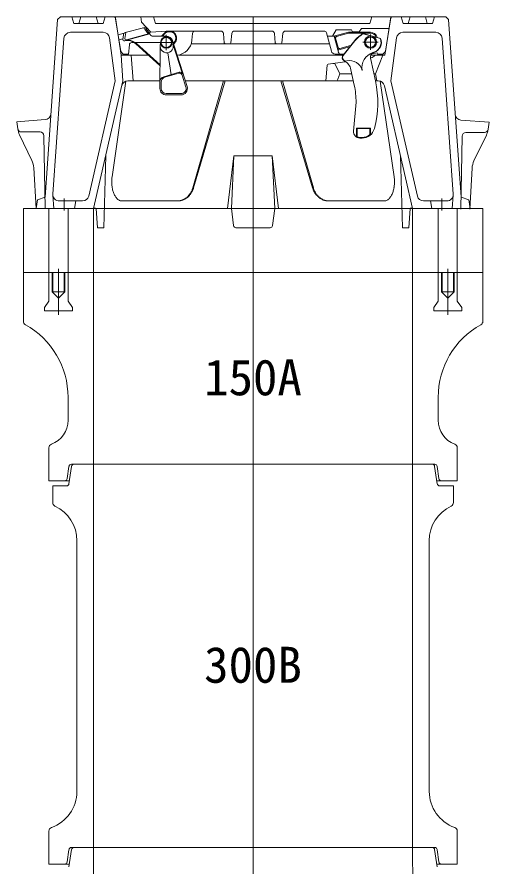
# Model space of a CAD drawing. Units: millimetres, scale not verified. Extents: x -6861 to 6861, y -3554 to 3095.
# Drawn here: x 1638 to 2008, y 455 to 1121 of the extents above; entities that cross this region are included whole.
import ezdxf
from ezdxf.enums import TextEntityAlignment as Align

# ---------------------------------------------------------------- set-up
doc = ezdxf.new("R2010")
doc.units = ezdxf.units.MM
doc.header["$LTSCALE"] = 20
doc.layers.add('0-3_TEMP', color=3, linetype='Continuous', lineweight=18)
doc.layers.add('0-4_細線', color=7, linetype='Continuous', lineweight=18)
doc.layers.add('0-7_注釈', color=1, linetype='Continuous')
doc.styles.add('ＭＳ ゴシック', font='')
doc.styles.get('ＭＳ ゴシック').set_extended_font_data('MS Gothic')

msp = doc.modelspace()

# ---------------------------------------------------------------- linework, layer by layer
at = {"layer": '0-3_TEMP'}
for p, q in [((1822.8, 1120.78), (1822.8, 955.78)), ((1674.8, 978.7), (1674.8, 969.25)), ((1970.8, 978.7), (1970.8, 969.25)), ((1699.8, 970.78), (1706.2, 970.78)), ((1805.8, 970.78), (1839.8, 970.78)), ((1822.8, 970.78), (1822.8, 807.78)), ((1939.4, 970.78), (1945.8, 970.78)), ((1670.3, 923.78), (1670.3, 887.78)), ((1975.3, 923.78), (1975.3, 887.78)), ((1822.8, 820.78), (1822.8, 607.78)), ((1822.8, 770.78), (1822.8, 457.78)), ((1822.8, 620.78), (1822.8, 407.78))]:
    msp.add_line(p, q, dxfattribs=at)
at = {"layer": '0-4_細線'}
for p, q in [((1669.65, 1118.78), (1659.8, 979.78)), ((1669.65, 1118.78), (1671.8, 1120.78)), ((1671.8, 1120.78), (1973.8, 1120.78)), ((1680.8, 1120.78), (1682.3, 1115.78)), ((1687.8, 1120.78), (1686.3, 1115.78)), ((1699.8, 1120.78), (1701.3, 1115.78)), ((1706.8, 1120.78), (1705.3, 1115.78)), ((1714.3, 1120.78), (1714.89, 1120.18)), ((1719.07, 1093.78), (1714.8, 1120.78)), ((1714.89, 1120.18), (1719.55, 1090.78)), ((1734.8, 1120.78), (1735.3, 1116.78)), ((1744.8, 1120.78), (1746.3, 1115.78)), ((1915.8, 1120.78), (1914.3, 1115.78)), ((1930.7, 1120.18), (1926.05, 1090.78)), ((1926.52, 1093.78), (1930.8, 1120.78)), ((1931.3, 1120.78), (1930.7, 1120.18)), ((1938.8, 1120.78), (1940.3, 1115.78)), ((1945.8, 1120.78), (1944.3, 1115.78)), ((1957.8, 1120.78), (1959.3, 1115.78)), ((1964.8, 1120.78), (1963.3, 1115.78)), ((1975.94, 1118.78), (1973.8, 1120.78)), ((1975.94, 1118.78), (1985.8, 979.78)), ((1682.3, 1115.78), (1705.3, 1115.78)), ((1722.68, 1108.59), (1736.9, 1112.4)), ((1735.3, 1116.78), (1742.8, 1108.78)), ((1738.07, 1111.3), (1740.57, 1107.52)), ((1738.77, 1111.95), (1739.63, 1112.15)), ((1739.09, 1111.57), (1742.03, 1107.12)), ((1914.3, 1115.78), (1746.3, 1115.78)), ((1907.8, 1111.78), (1905.8, 1109.28)), ((1907.8, 1111.78), (1929.37, 1111.78)), ((1963.3, 1115.78), (1940.3, 1115.78)), ((1679.62, 1108.78), (1705.41, 1108.78)), ((1710.37, 1104.43), (1714.8, 1070.78)), ((1716.99, 1106.92), (1721.73, 1108.02)), ((1720.73, 1103.29), (1721.22, 1106.93)), ((1721.85, 1102.16), (1741.78, 1107.5)), ((1722.35, 1104.07), (1722.96, 1108.67)), ((1723.6, 1102.97), (1741.59, 1107.79)), ((1741.18, 1108.4), (1742.8, 1108.78)), ((1742.8, 1108.78), (1754.8, 1109.78)), ((1744.53, 1105.78), (1754.8, 1105.78)), ((1753.41, 1108.17), (1751.02, 1105.78)), ((1751.73, 1105.78), (1753.76, 1107.81)), ((1754.8, 1109.78), (1775.65, 1109.78)), ((1754.8, 1106.78), (1754.8, 1094.78)), ((1797.49, 1109.78), (1766.47, 1109.78)), ((1774.84, 1102.64), (1775.3, 1107.95)), ((1799.48, 1107.98), (1800.21, 1100.68)), ((1806.12, 1107.98), (1805.39, 1100.68)), ((1837.49, 1109.78), (1808.11, 1109.78)), ((1840.21, 1100.68), (1839.48, 1107.98)), ((1845.39, 1100.68), (1846.12, 1107.98)), ((1878.44, 1109.78), (1848.11, 1109.78)), ((1884.2, 1094), (1880.37, 1108.29)), ((1881.05, 1105.78), (1886.74, 1105.78)), ((1889.58, 1093.26), (1886.48, 1104.81)), ((1887.19, 1106.04), (1897.42, 1108.78)), ((1888.11, 1105.5), (1897.52, 1108.03)), ((1897.42, 1108.78), (1914.8, 1108.78)), ((1897.52, 1108.03), (1914.8, 1108.03)), ((1899.8, 1110.78), (1900.8, 1109.28)), ((1900.8, 1109.28), (1905.8, 1109.28)), ((1908.99, 1107.76), (1909.02, 1107.49)), ((1908.99, 1107.76), (1922.73, 1104.08)), ((1909.02, 1107.49), (1922.54, 1103.87)), ((1914.8, 1095.03), (1914.8, 1107.03)), ((1935.22, 1104.43), (1930.8, 1070.78)), ((1965.97, 1108.78), (1940.18, 1108.78)), ((1674.63, 1104.13), (1665.98, 982.13)), ((1717.62, 1102.96), (1720.78, 1103.69)), ((1721.9, 1102.17), (1722.34, 1102.25)), ((1725.83, 1098.99), (1725.07, 1091.78)), ((1729.44, 1100.78), (1727.76, 1100.78)), ((1749.8, 1082.78), (1730.83, 1099.85)), ((1731.31, 1100.78), (1749.48, 1100.78)), ((1749.94, 1083.32), (1731.41, 1100)), ((1748.8, 1100.78), (1760.8, 1100.78)), ((1749.8, 1064.81), (1750.05, 1097.73)), ((1750.05, 1097.73), (1750.31, 1101.12)), ((1771.06, 1066.3), (1759.56, 1102.3)), ((1767.41, 1076.18), (1759.89, 1099.74)), ((1760.24, 1100.15), (1760.83, 1100.74)), ((1760.42, 1099.62), (1761.19, 1100.39)), ((1882.65, 1099.78), (1774.25, 1099.78)), ((1889.41, 1096.78), (1887.4, 1104.28)), ((1890.63, 1096.07), (1899.16, 1098.36)), ((1902.39, 1102.29), (1893.29, 1090.9)), ((1902.58, 1102.13), (1893.49, 1090.74)), ((1908.8, 1101.03), (1920.8, 1101.03)), ((1922.54, 1103.87), (1922.73, 1104.08)), ((1970.96, 1104.13), (1979.61, 982.13)), ((1719.07, 1093.78), (1721.07, 1091.78)), ((1719.07, 1093.78), (1721.07, 1091.78)), ((1719.07, 1093.78), (1721.07, 1091.78)), ((1719.07, 1093.78), (1721.07, 1091.78)), ((1725.07, 1091.78), (1721.07, 1091.78)), ((1758.6, 1075.59), (1756, 1092.85)), ((1887.1, 1091.78), (1893.82, 1091.78)), ((1890.1, 1095.18), (1898.38, 1097.4)), ((1915.9, 1091.99), (1920.09, 1092.78)), ((1920.2, 1091.78), (1920.09, 1092.78)), ((1920.2, 1091.78), (1924.52, 1091.78)), ((1924.52, 1091.78), (1926.52, 1093.78)), ((1719.55, 1090.78), (1720.8, 1070.78)), ((1719.55, 1090.78), (1740.67, 1090.78)), ((1727.3, 1090.78), (1728.8, 1070.78)), ((1764.49, 1090.78), (1822.8, 1090.78)), ((1892.96, 1090.78), (1822.8, 1090.78)), ((1881.6, 1083.88), (1894.79, 1085.65)), ((1915.14, 1087.56), (1918.69, 1070.87)), ((1926.05, 1090.78), (1915.44, 1090.78)), ((1924.55, 1090.78), (1918.8, 1076.28)), ((1880.73, 1082.97), (1879.8, 1070.78)), ((1887.43, 1083.27), (1890.8, 1076.28)), ((1899.47, 1079.55), (1902.06, 1067.33)), ((1752.76, 1074.07), (1764.97, 1077.5)), ((1753.72, 1073.63), (1764.66, 1076.7)), ((1770.11, 1065.99), (1767.11, 1075.38)), ((1890.8, 1076.28), (1889.28, 1072.09)), ((1900.13, 1076.28), (1890.8, 1076.28)), ((1918.8, 1076.28), (1917.78, 1076.28)), ((1918.8, 1076.28), (1919.8, 1070.78)), ((1694.07, 980.66), (1714.8, 1070.78)), ((1697.8, 970.78), (1720.8, 1070.78)), ((1723.12, 1070.5), (1712.3, 995.69)), ((1724.78, 1070.78), (1749.63, 1070.78)), ((1750.8, 1064.78), (1750.8, 1069.78)), ((1769.86, 1070.78), (1822.8, 1070.78)), ((1775.57, 987.09), (1799.66, 1070.78)), ((1776.21, 986.98), (1800.95, 1070.78)), ((1900.96, 1070.78), (1822.8, 1070.78)), ((1869.38, 986.98), (1844.65, 1070.78)), ((1870.03, 987.09), (1845.93, 1070.78)), ((1872.18, 1070.78), (1867.75, 1070.78)), ((1920.82, 1070.78), (1918.89, 1070.78)), ((1922.47, 1070.5), (1933.3, 995.69)), ((1947.8, 970.78), (1925.69, 1066.9)), ((1951.52, 980.66), (1930.8, 1070.78)), ((1754.8, 1060.78), (1766.3, 1060.78)), ((1754.8, 1059.78), (1766.3, 1059.78)), ((1903.46, 1054.03), (1901.49, 1031.46)), ((1659.82, 1040.45), (1637.8, 1038.78)), ((1637.8, 1038.78), (1638.49, 1033.2)), ((1904.3, 1033.53), (1903.8, 1033.76)), ((1903.8, 1033.76), (1914.8, 1033.76)), ((1903.8, 1033.76), (1903.8, 1026.8)), ((1904.3, 1033.53), (1914.3, 1033.53)), ((1904.3, 1033.53), (1904.3, 1027.08)), ((1914.3, 1033.53), (1914.8, 1033.76)), ((1914.3, 1033.53), (1914.3, 1028.79)), ((1914.8, 1033.76), (1914.8, 1028.56)), ((1639.85, 1028.57), (1649.51, 1008.45)), ((1641.45, 1030.78), (1655.85, 1030.78)), ((1658.85, 1027.83), (1659.8, 970.78)), ((1903.8, 1026.8), (1904.3, 1027.08)), ((1906.47, 1026.53), (1908.14, 1026.53)), ((1906.47, 1026.03), (1908.14, 1026.03)), ((1914.3, 1028.79), (1914.8, 1028.56)), ((1986.57, 1027.52), (1985.52, 970.47)), ((2003.98, 1030.44), (1989.58, 1030.46)), ((2005.57, 1028.23), (1995.87, 1008.13)), ((1705.8, 955.78), (1707.3, 1012.08)), ((1807.8, 1012.08), (1837.8, 1012.08)), ((1837.8, 1012.08), (1842.8, 970.78)), ((1839.8, 970.78), (1837.8, 1012.08)), ((1939.8, 955.78), (1938.3, 1012.08)), ((1650.97, 1002.82), (1652.8, 970.78)), ((1994.41, 1002.49), (1992.52, 970.46)), ((1653.8, 977.78), (1659.8, 979.78)), ((1666.8, 970.78), (1665.98, 981.39)), ((1978.8, 970.78), (1979.61, 981.39)), ((1991.8, 977.78), (1985.8, 979.78)), ((1653.8, 977.78), (1652.8, 970.78)), ((1670.97, 976.78), (1689.2, 976.78)), ((1683.8, 976.78), (1682.8, 970.78)), ((1720.06, 976.78), (1763.78, 976.78)), ((1925.53, 976.78), (1881.81, 976.78)), ((1974.63, 976.78), (1956.4, 976.78)), ((1961.8, 976.78), (1962.8, 970.78)), ((1991.8, 977.78), (1992.8, 970.78)), ((1642.8, 920.78), (1642.8, 970.78)), ((1652.8, 970.78), (1642.8, 970.78)), ((1652.8, 970.78), (1697.8, 970.78)), ((1662.8, 920.78), (1662.8, 970.78)), ((1677.8, 920.78), (1677.8, 970.78)), ((1697.8, 970.78), (1699.8, 970.78)), ((1697.8, 920.78), (1697.8, 970.78)), ((1699.8, 970.78), (1700.8, 955.78)), ((1706.2, 970.78), (1805.8, 970.78)), ((1805.8, 970.78), (1807.57, 957.51)), ((1839.8, 970.78), (1838.03, 957.51)), ((1939.4, 970.78), (1839.8, 970.78)), ((1945.8, 970.78), (1944.8, 955.78)), ((1947.8, 970.78), (1945.8, 970.78)), ((1992.8, 970.78), (1947.8, 970.78)), ((1947.8, 920.78), (1947.8, 970.78)), ((1967.8, 920.78), (1967.8, 970.78)), ((1982.8, 920.78), (1982.8, 970.78)), ((1992.8, 970.78), (2002.8, 970.78)), ((2002.8, 920.78), (2002.8, 970.78)), ((1700.8, 955.78), (1705.8, 955.78)), ((1836.05, 955.78), (1809.24, 955.78)), ((1944.8, 955.78), (1939.8, 955.78)), ((1642.8, 920.78), (2002.8, 920.78)), ((1642.8, 920.78), (1642.8, 882.57)), ((1662.8, 920.78), (1662.8, 898.28)), ((1665.3, 920.78), (1665.3, 905.78)), ((1665.9, 920.78), (1665.9, 905.18)), ((1674.7, 920.78), (1674.7, 905.18)), ((1677.8, 920.78), (1677.8, 898.28)), ((1697.8, 920.78), (1697.8, 770.78)), ((1947.8, 920.78), (1947.8, 770.78)), ((1967.8, 920.78), (1967.8, 898.28)), ((1970.3, 920.78), (1970.3, 905.78)), ((1970.9, 920.78), (1970.9, 905.18)), ((1979.7, 920.78), (1979.7, 905.18)), ((1980.3, 920.78), (1980.3, 905.78)), ((1982.8, 920.78), (1982.8, 898.28)), ((2002.8, 920.78), (2002.8, 882.57)), ((1665.3, 905.78), (1675.3, 905.78)), ((1665.3, 905.78), (1670.3, 900.78)), ((1970.3, 905.78), (1975.3, 900.78)), ((1980.3, 905.78), (1970.3, 905.78)), ((1980.3, 905.78), (1975.3, 900.78)), ((1662.8, 898.28), (1659.3, 893.28)), ((1677.8, 898.28), (1681.3, 893.28)), ((1659.3, 893.28), (1659.3, 890.78)), ((1681.3, 893.28), (1681.3, 890.78)), ((1659.3, 890.78), (1681.3, 890.78)), ((1986.3, 890.78), (1964.3, 890.78)), ((1677.8, 823.11), (1677.8, 805.14)), ((1967.8, 823.11), (1967.8, 805.14)), ((1662.8, 783.58), (1662.8, 770.78)), ((1982.8, 783.58), (1982.8, 770.78)), ((1662.8, 770.78), (1662.8, 757.78)), ((1678.55, 769.05), (1677.21, 759.5)), ((1678.55, 755.49), (1680.55, 769.07)), ((1680.54, 770.78), (1822.8, 770.78)), ((1697.8, 770.78), (1697.8, 470.78)), ((1965.06, 770.78), (1822.8, 770.78)), ((1947.8, 770.78), (1947.8, 470.78)), ((1965.05, 769.07), (1967.05, 755.49)), ((1967.04, 769.05), (1968.38, 759.5)), ((1982.8, 770.78), (1982.8, 757.78)), ((1662.8, 757.78), (1678.89, 757.78)), ((1665.8, 740.75), (1665.8, 753.78)), ((1676.57, 753.78), (1665.8, 753.78)), ((1966.71, 757.78), (1982.8, 757.78)), ((1979.8, 753.78), (1969.02, 753.78)), ((1979.8, 753.78), (1979.8, 740.75)), ((1684.8, 514.69), (1684.8, 710.87)), ((1960.8, 710.87), (1960.8, 514.69)), ((1662.8, 457.78), (1662.8, 483.58)), ((1982.8, 483.58), (1982.8, 457.78)), ((1678.55, 469.05), (1677.21, 459.5)), ((1678.55, 455.49), (1680.55, 469.07)), ((1680.54, 470.78), (1822.8, 470.78)), ((1697.43, 396.44), (1697.8, 470.78)), ((1965.06, 470.78), (1822.8, 470.78)), ((1948.17, 396.44), (1947.8, 470.78)), ((1965.05, 469.07), (1967.05, 455.49)), ((1967.04, 469.05), (1968.38, 459.5)), ((1662.8, 457.78), (1678.89, 457.78)), ((1966.71, 457.78), (1982.8, 457.78))]:
    msp.add_line(p, q, dxfattribs=at)
for points in [[(1884.91, 1105.78), (1887.8, 1110.78), (1899.8, 1110.78)], [(1985.62, 1040.14), (2007.64, 1038.43), (2006.94, 1032.86)], [(1805.8, 970.78), (1807.8, 1012.08), (1802.8, 970.78)], [(1675.3, 920.78), (1675.3, 905.78), (1670.3, 900.78)], [(1967.8, 898.28), (1964.3, 893.28), (1964.3, 890.78)], [(1982.8, 898.28), (1986.3, 893.28), (1986.3, 890.78)]]:
    msp.add_lwpolyline(points, dxfattribs=at)
for centre, radius in [((1754.8, 1100.78), 4.5), ((1754.8, 1100.78), 4), ((1914.8, 1101.03), 4.75), ((1914.8, 1101.03), 4)]:
    msp.add_circle(centre, radius, dxfattribs=at)
for centre, radius, start, end in [((1736.4, 1110.2), 2, 33.435, 105), ((1737.42, 1110.47), 2, 33.435, 105), ((1679.62, 1103.78), 5, 90, 175.943), ((1705.41, 1103.78), 5, 7.496, 90), ((1723.2, 1106.66), 2, 105, 172.38), ((1744.53, 1108.78), 3, 213.435, 270), ((1757.3, 1104.28), 5.5, 315, 135), ((1757.3, 1104.28), 5, 315, 135), ((1754.8, 1100.78), 5, 17.716, 90), ((1777.29, 1107.78), 2, 90, 175), ((1797.49, 1107.78), 2, 5.711, 90), ((1808.11, 1107.78), 2, 90, 174.289), ((1837.49, 1107.78), 2, 5.711, 90), ((1848.11, 1107.78), 2, 90, 174.289), ((1878.44, 1107.78), 2, 15, 90), ((1887.45, 1105.07), 1, 105, 195), ((1888.37, 1104.54), 1, 104.999, 195), ((1918.8, 1089.19), 21, 117.828, 141.396), ((1918.8, 1089.19), 20.75, 118.098, 141.396), ((1914.8, 1103.28), 5.5, 18.873, 90), ((1914.8, 1103.28), 4.75, 25.614, 90), ((1940.18, 1103.78), 5, 90, 172.504), ((1965.97, 1103.78), 5, 4.057, 90), ((1721.72, 1103.16), 1, 172.38, 285), ((1724.72, 1092.57), 10, 48.003, 105), ((1723.34, 1103.94), 1, 172.38, 285), ((1724.14, 1092.42), 10, 48.003, 100.392), ((1727.82, 1098.78), 2, 90, 173.991), ((1731.31, 1103.78), 3, 239.518, 270), ((1755.14, 1097.87), 5.09, 179.563, 17.716), ((1761.88, 1103.78), 13, 275.889, 355), ((1801.2, 1100.78), 1, 185.711, 270.001), ((1804.39, 1100.78), 1, 270, 354.289), ((1841.2, 1100.78), 1, 185.711, 270), ((1844.39, 1100.78), 1, 269.999, 354.289), ((1914.8, 1101.03), 8.25, 282.029, 20.153), ((1914.8, 1101.03), 8.5, 289.465, 21.032), ((1887.1, 1094.78), 3, 195, 270), ((1889.84, 1096.14), 1, 194.999, 285), ((1890.38, 1097.04), 1, 194.999, 285), ((1891.51, 1093.78), 2, 195, 270), ((1920.59, 1081.14), 12.5, 109.028, 190.412), ((1918.8, 1089.19), 4, 106.971, 204), ((1895.64, 1089.03), 3, 141.396, 242.755), ((1895.64, 1089.03), 2.75, 141.396, 283.399), ((1889.68, 1077.47), 10, 12, 62.755), ((1898.56, 1076.62), 10, 13.096, 103.289), ((1911.33, 1097.95), 10, 292.623, 314.134), ((1881.73, 1082.89), 1, 97.625, 175.601), ((1885.62, 1082.4), 2, 25.722, 97.625), ((1753.84, 1070.22), 4, 105.689, 179.563), ((1754.8, 1069.78), 4, 105.689, 180), ((1765.2, 1074.78), 2, 17.716, 105.689), ((1765.51, 1075.58), 2, 17.716, 105.689), ((1887.4, 1072.78), 2, 270, 340.017), ((1724.78, 1065.78), 5, 90, 167.047), ((1754.8, 1064.78), 5, 179.204, 270), ((1754.8, 1064.78), 4, 180, 270), ((1766.3, 1064.78), 5, 270, 17.716), ((1766.3, 1064.78), 4, 270, 17.716), ((1839.46, 1054.03), 64, 0, 12), ((1839.46, 1054.03), 81, 345.314, 12), ((1920.82, 1065.78), 5, 12.953, 90), ((1659.44, 1045.44), 5, 274.344, 355.943), ((1986.01, 1045.13), 5, 183.949, 265.548), ((1641.45, 1033.78), 3, 187.125, 270), ((1653.38, 1035.06), 15, 187.125, 205.641), ((1906.47, 1031.03), 5, 175, 270), ((1908.14, 1036.03), 10, 270, 345.314), ((2003.98, 1033.44), 3, 269.893, 352.768), ((1992.05, 1034.75), 15, 334.252, 352.768), ((1655.85, 1027.78), 3, 0.955, 90), ((1906.47, 1031.03), 4.5, 241.158, 270), ((1908.14, 1036.03), 9.5, 270, 310.388), ((1989.57, 1027.46), 3, 89.893, 178.938), ((1635.99, 1001.96), 15, 3.27, 25.641), ((2009.38, 1001.61), 15, 154.251, 176.622), ((1727.01, 991.62), 15, 177.42047, 183.98981), ((1726.98, 992.41), 14.95, 173.89277, 180.46211), ((1726.86, 993.2), 14.77, 170.31074, 176.88008), ((1918.73, 993.2), 14.77, 3.11892, 9.68825), ((1918.61, 992.41), 14.95, 359.5389, 6.10824), ((1918.59, 991.62), 15, 356.00919, 2.57852), ((1726.94, 990.82), 14.9, 180.96172, 187.53106), ((1726.79, 990.04), 14.66, 184.58302, 191.15236), ((1726.55, 989.28), 14.3, 188.35914, 194.92847), ((1726.22, 988.56), 13.81, 192.36873, 198.93806), ((1761.47, 990.84), 14.56, 331.16694, 335.62697), ((1761.4, 990.97), 14.67, 335.27597, 339.736), ((1762.15, 990.84), 14.56, 331.16694, 335.62697), ((1761.35, 991.11), 14.78, 339.32468, 343.78471), ((1762.08, 990.97), 14.67, 335.27597, 339.736), ((1762.03, 991.11), 14.78, 339.32468, 343.78471), ((1883.57, 991.11), 14.78, 196.2168, 200.67683), ((1883.51, 990.97), 14.67, 200.26406, 204.72408), ((1884.25, 991.11), 14.78, 196.21538, 200.67541), ((1883.44, 990.84), 14.56, 204.3731, 208.83313), ((1884.19, 990.97), 14.67, 200.26406, 204.72408), ((1884.12, 990.84), 14.56, 204.3731, 208.83313), ((1919.37, 988.56), 13.81, 341.06298, 347.63232), ((1919.05, 989.28), 14.3, 345.0715, 351.64084), ((1918.8, 990.04), 14.66, 348.84661, 355.41595), ((1918.65, 990.82), 14.9, 352.46994, 359.03928), ((1670.97, 981.78), 5, 175.943, 270), ((1689.2, 981.78), 5, 270, 347.047), ((1725.81, 987.88), 13.21, 196.70895, 203.27829), ((1725.33, 987.24), 12.52, 201.49676, 208.0661), ((1724.77, 986.67), 11.76, 206.87362, 213.44296), ((1724.16, 986.17), 10.97, 213.01027, 219.57961), ((1723.49, 985.73), 10.18, 220.10416, 226.6735), ((1722.78, 985.38), 9.44, 228.3576, 234.92694), ((1762.32, 990.07), 13.47, 295.31835, 299.77837), ((1763, 990.07), 13.47, 295.31759, 299.77762), ((1762.19, 990.14), 13.59, 300.11715, 304.57718), ((1762.87, 990.14), 13.59, 300.11802, 304.57805), ((1762.07, 990.21), 13.72, 304.82668, 309.2867), ((1762.74, 990.21), 13.72, 304.82668, 309.2867), ((1761.95, 990.3), 13.86, 309.44394, 313.90396), ((1762.63, 990.3), 13.86, 309.44394, 313.90396), ((1761.84, 990.39), 14.01, 313.96603, 318.42606), ((1762.51, 990.39), 14.01, 313.96603, 318.42606), ((1761.73, 990.49), 14.15, 318.39462, 322.85465), ((1762.41, 990.49), 14.15, 318.39462, 322.85465), ((1761.64, 990.6), 14.3, 322.73468, 327.19471), ((1761.55, 990.72), 14.43, 326.98817, 331.44819), ((1762.32, 990.6), 14.3, 322.73341, 327.19344), ((1762.23, 990.72), 14.43, 326.98948, 331.44951), ((1883.37, 990.72), 14.43, 208.55057, 213.0106), ((1883.28, 990.6), 14.3, 212.80665, 217.26668), ((1884.04, 990.72), 14.43, 208.55057, 213.0106), ((1883.18, 990.49), 14.15, 217.14434, 221.60437), ((1883.96, 990.6), 14.3, 212.80665, 217.26668), ((1883.86, 990.49), 14.15, 217.14555, 221.60557), ((1883.08, 990.39), 14.01, 221.57518, 226.03521), ((1883.76, 990.39), 14.01, 221.57405, 226.03407), ((1882.97, 990.3), 13.86, 226.09615, 230.55618), ((1883.65, 990.3), 13.86, 226.09615, 230.55618), ((1882.85, 990.21), 13.72, 230.71233, 235.17235), ((1883.53, 990.21), 13.72, 230.7133, 235.17332), ((1882.72, 990.14), 13.59, 235.42309, 239.88312), ((1883.4, 990.14), 13.59, 235.42222, 239.88225), ((1882.59, 990.07), 13.47, 240.22163, 244.68165), ((1883.27, 990.07), 13.47, 240.22238, 244.68241), ((1922.82, 985.38), 9.44, 305.07392, 311.64326), ((1922.1, 985.73), 10.18, 313.32533, 319.89467), ((1921.44, 986.17), 10.97, 320.42039, 326.98973), ((1920.82, 986.67), 11.76, 326.55807, 333.12741), ((1920.27, 987.24), 12.52, 331.93385, 338.50319), ((1919.78, 987.88), 13.21, 336.7206, 343.28994), ((1956.4, 981.78), 5, 192.953, 270), ((1974.63, 981.78), 5, 270, 4.057), ((1722.03, 985.11), 8.8, 237.91499, 244.48433), ((1721.25, 984.93), 8.33, 248.76546, 255.3348), ((1720.46, 984.84), 8.07, 260.60549, 267.17483), ((1763.03, 989.9), 13.13, 270.31854, 274.77857), ((1763.71, 989.9), 13.13, 270.31854, 274.77857), ((1762.88, 989.91), 13.15, 275.40614, 279.86617), ((1763.56, 989.91), 13.15, 275.40614, 279.86617), ((1762.74, 989.94), 13.2, 280.46637, 284.9264), ((1763.42, 989.94), 13.2, 280.466, 284.92603), ((1762.6, 989.97), 13.27, 285.48095, 289.94098), ((1763.27, 989.97), 13.27, 285.48146, 289.94149), ((1762.46, 990.02), 13.36, 290.43589, 294.89592), ((1763.14, 990.02), 13.36, 290.43589, 294.89592), ((1882.46, 990.02), 13.36, 245.10423, 249.56426), ((1883.14, 990.02), 13.36, 245.10423, 249.56426), ((1882.32, 989.97), 13.27, 250.05918, 254.51921), ((1883, 989.97), 13.27, 250.05867, 254.5187), ((1882.18, 989.94), 13.2, 255.0736, 259.53363), ((1882.86, 989.94), 13.2, 255.07397, 259.534), ((1882.03, 989.91), 13.15, 260.13383, 264.59386), ((1882.71, 989.91), 13.15, 260.13361, 264.59364), ((1881.89, 989.9), 13.13, 265.22143, 269.68146), ((1882.57, 989.9), 13.13, 265.2215, 269.68153), ((1925.13, 984.84), 8.08, 272.82479, 279.39413), ((1924.34, 984.93), 8.33, 284.66593, 291.23527), ((1923.57, 985.11), 8.8, 295.51485, 302.08419), ((1698.8, 970.03), 1.25, 36.87, 143.13), ((1946.8, 970.03), 1.25, 36.87, 143.13), ((1809.55, 957.78), 2, 187.595, 270), ((1836.05, 957.78), 2, 270, 352.405), ((1645.8, 882.57), 3, 180, 240.968), ((1612.8, 823.11), 65, 0, 60.968), ((2032.8, 823.11), 65, 119.032, 180), ((1999.8, 882.57), 3, 299.032, 0), ((1657.8, 805.14), 20, 290.354, 0), ((1987.8, 805.14), 20, 180, 249.646), ((1665.8, 783.58), 3, 110.354, 180), ((1979.8, 783.58), 3, 0, 69.646), ((1680.54, 768.78), 2, 90, 172.001), ((1682.52, 768.78), 2, 90, 171.634), ((1963.07, 768.78), 2, 8.366, 90), ((1965.06, 768.78), 2, 7.999, 90), ((1675.23, 759.78), 2, 270, 352.001), ((1970.36, 759.78), 2, 187.999, 270), ((1676.57, 755.78), 2, 270, 351.633), ((1969.02, 755.78), 2, 188.367, 270), ((1668.8, 740.75), 3, 180, 244.897), ((1976.8, 740.75), 3, 295.103, 0), ((1654.8, 710.87), 30, 0, 64.897), ((1990.8, 710.87), 30, 115.103, 180), ((1654.8, 514.69), 30, 289.471, 0), ((1990.8, 514.69), 30, 180, 250.529), ((1665.8, 483.58), 3, 109.47, 179.998), ((1979.8, 483.58), 3, 0.002, 70.53), ((1680.54, 468.78), 2, 90, 172.001), ((1682.52, 468.78), 2, 90, 171.634), ((1963.07, 468.78), 2, 8.366, 90), ((1965.06, 468.78), 2, 7.999, 90), ((1675.23, 459.78), 2, 270, 352.001), ((1970.36, 459.78), 2, 187.999, 270)]:
    msp.add_arc(centre, radius, start, end, dxfattribs=at)

# ---------------------------------------------------------------- texts
at = {"layer": '0-7_注釈', "style": 'ＭＳ ゴシック'}
for s, p in [('150A', (1784.4, 816.24)), ('300B', (1784.4, 591.24))]:
    msp.add_text(s, height=28.15, dxfattribs=at).set_placement(p, align=Align.BOTTOM_LEFT)

doc.saveas('drawing.dxf')
